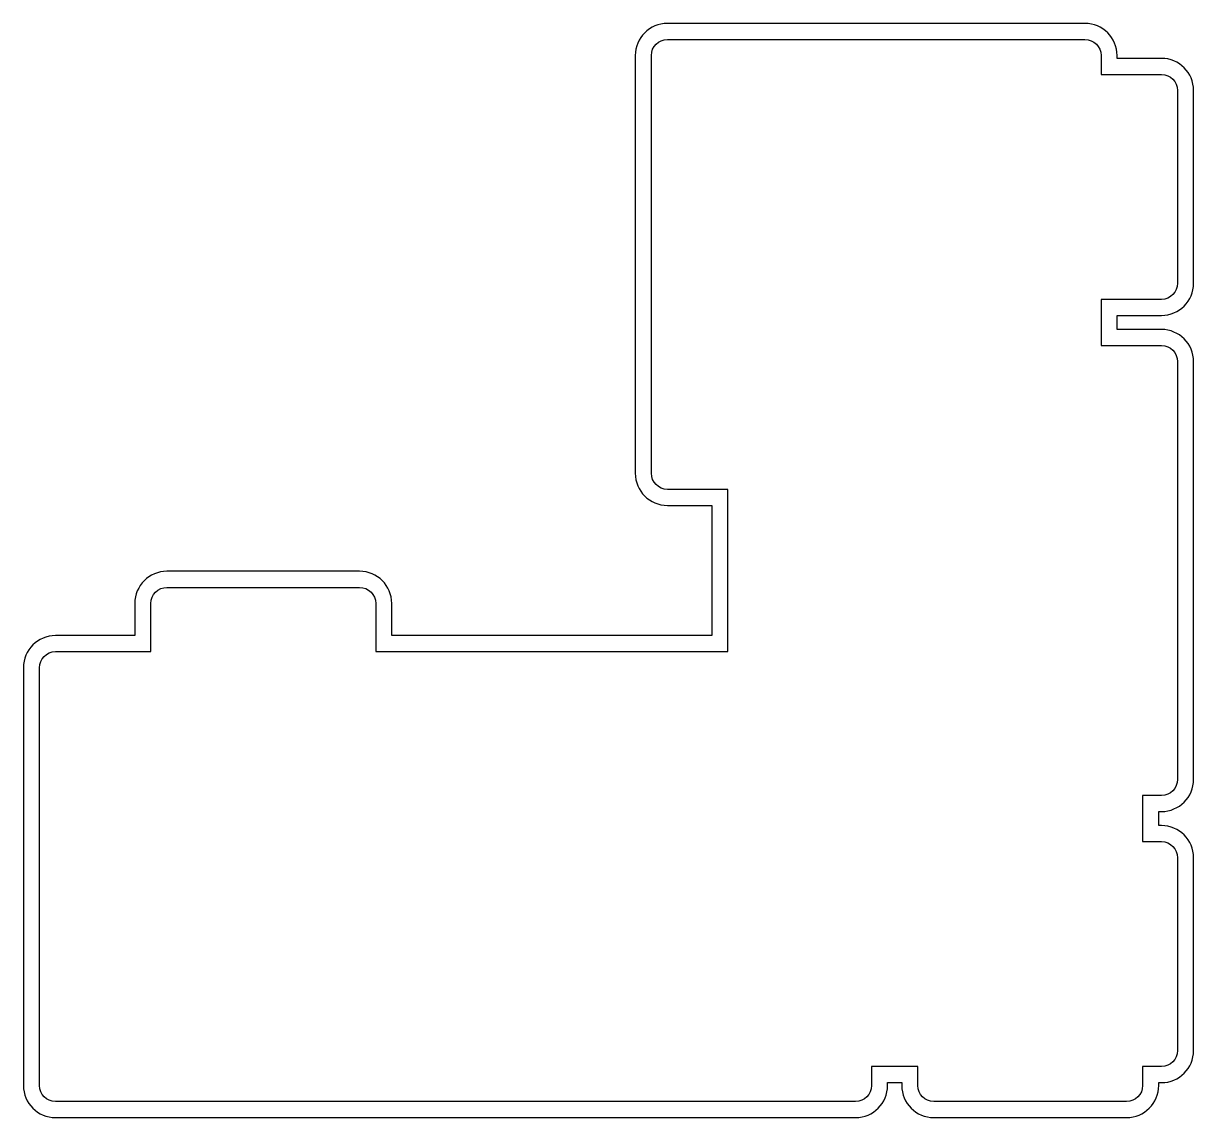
# Model space of a CAD drawing. Header units: millimetres. Extents: x -28.9 to 7.5, y -17 to 17.
import ezdxf

# ---------------------------------------------------------------- set-up
doc = ezdxf.new("R2010")
doc.units = ezdxf.units.MM
doc.layers.get('0').update_dxf_attribs({"linetype": 'CONTINUOUS'})

msp = doc.modelspace()

# ---------------------------------------------------------------- linework, layer by layer
for points in [[(7.5, -6.5), (7.5, 6.5, 0.41421356), (6.5, 7.5), (5.11875, 7.5), (5.11875, 7.938), (6.5, 7.938, 0.41421356), (7.5, 8.938), (7.5, 14.938, 0.41421356), (6.5, 15.938), (5.11875, 15.938), (5.11875, 16.025, 0.41421356), (4.11875, 17.025), (-8.88125, 17.025, 0.41421356), (-9.88125, 16.025), (-9.88125, 3.025, 0.41421356), (-8.88125, 2.025), (-7.5, 2.025), (-7.5, -2.025), (-17.463, -2.025), (-17.463, -1.025, 0.41421356), (-18.463, -0.025), (-24.463, -0.025, 0.41421356), (-25.463, -1.025), (-25.463, -2.025), (-27.93125, -2.025, 0.41421356), (-28.93125, -3.025), (-28.93125, -16.025, 0.41421356), (-27.93125, -17.025), (-3.025, -17.025, 0.41421356), (-2.025, -16.025), (-2.025, -15.938), (-1.587, -15.938), (-1.587, -16.025, 0.41421356), (-0.587, -17.025), (5.413, -17.025, 0.41421356), (6.413, -16.025), (6.413, -15.938), (6.5, -15.938, 0.41421356), (7.5, -14.938), (7.5, -8.938, 0.41421356), (6.5, -7.938), (6.413, -7.938), (6.413, -7.5), (6.5, -7.5, 0.41421356)], [(-8.88125, 2.525, -0.41421356), (-9.38125, 3.025), (-9.38125, 16.025, -0.41421356), (-8.88125, 16.525), (4.11875, 16.525, -0.41421356), (4.61875, 16.025), (4.61875, 15.438), (6.5, 15.438, -0.41421356), (7, 14.938), (7, 8.938, -0.41421356), (6.5, 8.438), (4.61875, 8.438), (4.61875, 7), (6.5, 7, -0.41421356), (7, 6.5), (7, -6.5, -0.41421356), (6.5, -7), (5.913, -7), (5.913, -8.438), (6.5, -8.438, -0.41421356), (7, -8.938), (7, -14.938, -0.41421356), (6.5, -15.438), (5.913, -15.438), (5.913, -16.025, -0.41421356), (5.413, -16.525), (-0.587, -16.525, -0.41421356), (-1.087, -16.025), (-1.087, -15.438), (-2.525, -15.438), (-2.525, -16.025, -0.41421356), (-3.025, -16.525), (-27.93125, -16.525, -0.41421356), (-28.43125, -16.025), (-28.43125, -3.025, -0.41421356), (-27.93125, -2.525), (-24.963, -2.525), (-24.963, -1.025, -0.41421356), (-24.463, -0.525), (-18.463, -0.525, -0.41421356), (-17.963, -1.025), (-17.963, -2.525), (-7, -2.525), (-7, 2.525)]]:
    msp.add_lwpolyline(points, format="xyb", close=True)

doc.saveas('drawing.dxf')
